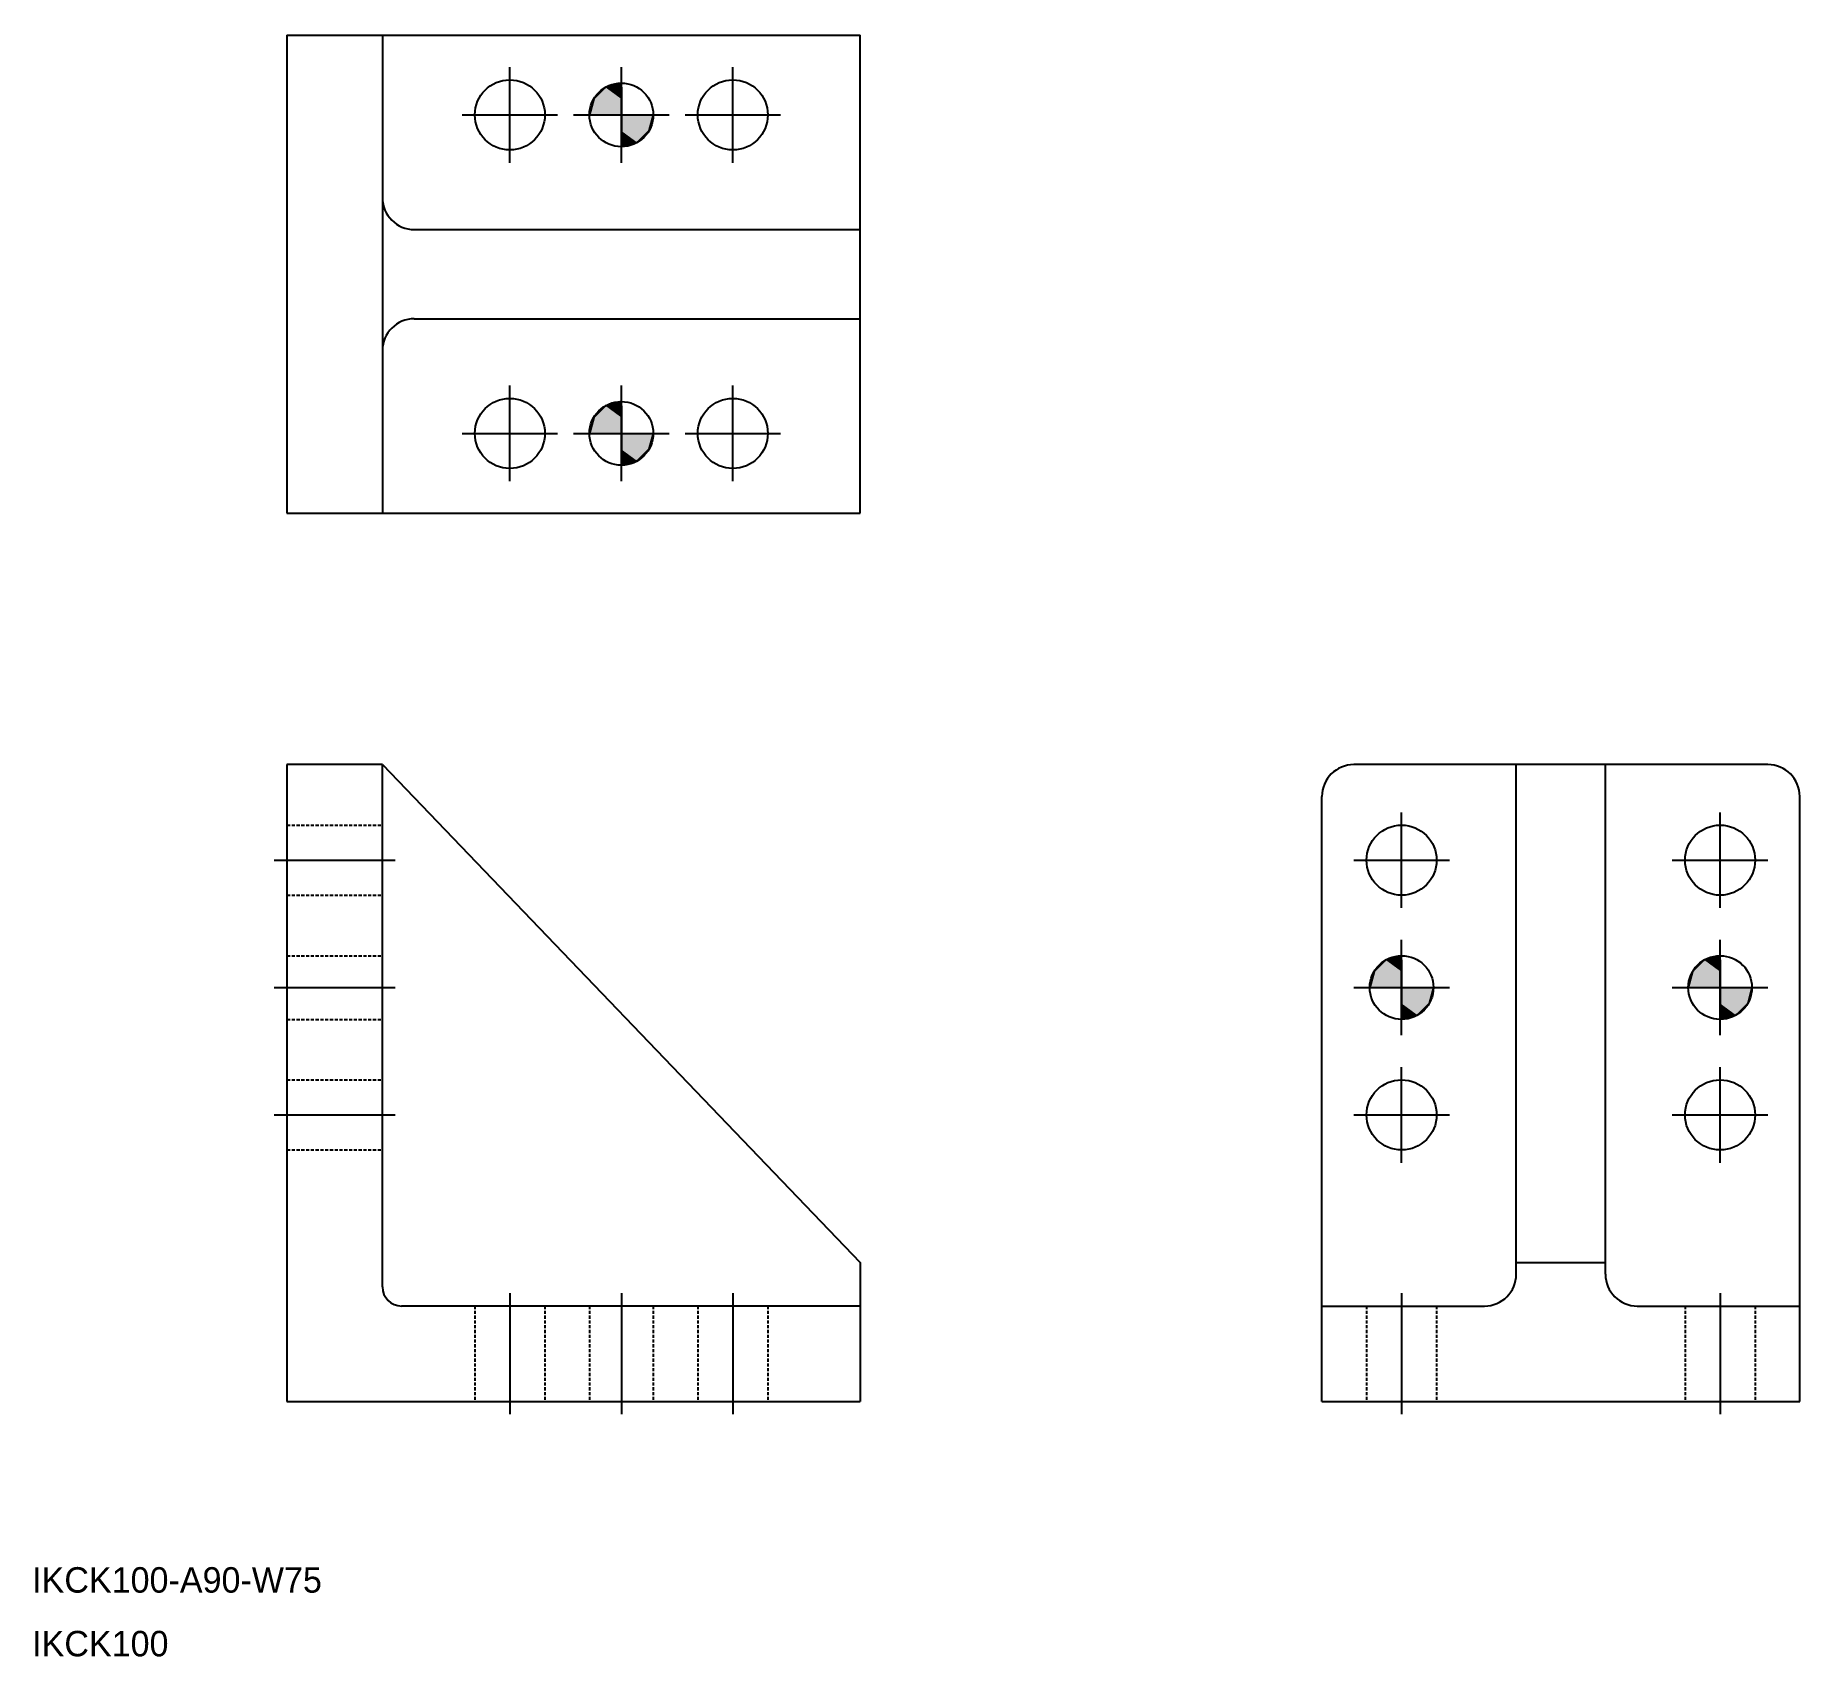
# Model space of a CAD drawing. Extents: x 10 to 288, y 10 to 264.
import ezdxf

# ---------------------------------------------------------------- set-up
doc = ezdxf.new("R2010")
doc.units = 0
doc.linetypes.add('CENTER', pattern=[50.8, 31.75, -6.35, 6.35, -6.35])
doc.linetypes.add('DASHED', pattern=[0.75, 0.5, -0.25])
doc.layers.get('0').update_dxf_attribs({"linetype": 'CONTINUOUS'})
doc.layers.add('CENTER', color=1, linetype='CENTER')

# ---------------------------------------------------------------- blocks, each defined once
blk = doc.blocks.new('*U13')
at = {"color": 7, "linetype": 'CONTINUOUS'}
for p, q in [((100, 256.33), (98.17, 254.5)), ((102.5, 257), (100, 256.33)), ((102.5, 256.33), (102.5, 257)), ((102.5, 256.33), (102.5, 254.5)), ((98.17, 254.5), (97.5, 252)), ((102.5, 254.5), (102.5, 252)), ((97.5, 252), (102.5, 252)), ((102.5, 252), (107.5, 252)), ((102.5, 252), (102.5, 249.5)), ((102.5, 249.5), (102.5, 247.67)), ((106.83, 249.5), (105, 247.67)), ((107.5, 252), (106.83, 249.5)), ((105, 247.67), (102.5, 247)), ((102.5, 247), (102.5, 247.67))]:
    blk.add_line(p, q, dxfattribs=at)
for points in [[(100, 256.33), (98.17, 254.5), (102.5, 254.5)], [(102.5, 257), (100, 256.33), (102.5, 256.33)], [(98.17, 254.5), (97.5, 252), (102.5, 252)], [(97.5, 252), (97.5, 252), (102.5, 252)], [(102.5, 252), (102.5, 252), (107.5, 252)], [(102.5, 252), (102.5, 249.5), (106.83, 249.5)], [(102.5, 249.5), (102.5, 247.67), (105, 247.67)]]:
    blk.add_solid(points, dxfattribs=at)
at = {"color": 7, "linetype": 'CONTINUOUS', "extrusion": (0, 0, -1)}
for points in [[(-100, 256.33), (-102.5, 256.33), (-102.5, 254.5)], [(-98.17, 254.5), (-102.5, 254.5), (-102.5, 252)], [(-102.5, 252), (-107.5, 252), (-106.83, 249.5)], [(-102.5, 249.5), (-106.83, 249.5), (-105, 247.67)], [(-102.5, 247.67), (-105, 247.67), (-102.5, 247)]]:
    blk.add_solid(points, dxfattribs=at)
blk = doc.blocks.new('*U14')
at = {"color": 7, "linetype": 'CONTINUOUS'}
for p, q in [((100, 206.33), (98.17, 204.5)), ((102.5, 207), (100, 206.33)), ((102.5, 206.33), (102.5, 207)), ((102.5, 206.33), (102.5, 204.5)), ((98.17, 204.5), (97.5, 202)), ((102.5, 204.5), (102.5, 202)), ((97.5, 202), (102.5, 202)), ((102.5, 202), (107.5, 202)), ((102.5, 202), (102.5, 199.5)), ((102.5, 199.5), (102.5, 197.67)), ((106.83, 199.5), (105, 197.67)), ((107.5, 202), (106.83, 199.5)), ((105, 197.67), (102.5, 197)), ((102.5, 197), (102.5, 197.67))]:
    blk.add_line(p, q, dxfattribs=at)
for points in [[(100, 206.33), (98.17, 204.5), (102.5, 204.5)], [(102.5, 207), (100, 206.33), (102.5, 206.33)], [(98.17, 204.5), (97.5, 202), (102.5, 202)], [(97.5, 202), (97.5, 202), (102.5, 202)], [(102.5, 202), (102.5, 202), (107.5, 202)], [(102.5, 202), (102.5, 199.5), (106.83, 199.5)], [(102.5, 199.5), (102.5, 197.67), (105, 197.67)]]:
    blk.add_solid(points, dxfattribs=at)
at = {"color": 7, "linetype": 'CONTINUOUS', "extrusion": (0, 0, -1)}
for points in [[(-100, 206.33), (-102.5, 206.33), (-102.5, 204.5)], [(-98.17, 204.5), (-102.5, 204.5), (-102.5, 202)], [(-102.5, 202), (-107.5, 202), (-106.83, 199.5)], [(-102.5, 199.5), (-106.83, 199.5), (-105, 197.67)], [(-102.5, 197.67), (-105, 197.67), (-102.5, 197)]]:
    blk.add_solid(points, dxfattribs=at)
blk = doc.blocks.new('*U16')
at = {"color": 7, "linetype": 'CONTINUOUS'}
for p, q in [((222.5, 119.33), (220.67, 117.5)), ((225, 120), (222.5, 119.33)), ((225, 119.33), (225, 120)), ((225, 119.33), (225, 117.5)), ((220.67, 117.5), (220, 115)), ((225, 117.5), (225, 115)), ((220, 115), (225, 115)), ((225, 115), (230, 115)), ((225, 115), (225, 112.5)), ((230, 115), (229.33, 112.5)), ((225, 112.5), (225, 110.67)), ((229.33, 112.5), (227.5, 110.67)), ((227.5, 110.67), (225, 110)), ((225, 110), (225, 110.67))]:
    blk.add_line(p, q, dxfattribs=at)
for points in [[(222.5, 119.33), (220.67, 117.5), (225, 117.5)], [(225, 120), (222.5, 119.33), (225, 119.33)], [(220.67, 117.5), (220, 115), (225, 115)], [(220, 115), (220, 115), (225, 115)], [(225, 115), (225, 115), (230, 115)], [(225, 115), (225, 112.5), (229.33, 112.5)], [(225, 112.5), (225, 110.67), (227.5, 110.67)]]:
    blk.add_solid(points, dxfattribs=at)
at = {"color": 7, "linetype": 'CONTINUOUS', "extrusion": (0, 0, -1)}
for points in [[(-222.5, 119.33), (-225, 119.33), (-225, 117.5)], [(-220.67, 117.5), (-225, 117.5), (-225, 115)], [(-225, 115), (-230, 115), (-229.33, 112.5)], [(-225, 112.5), (-229.33, 112.5), (-227.5, 110.67)], [(-225, 110.67), (-227.5, 110.67), (-225, 110)]]:
    blk.add_solid(points, dxfattribs=at)
blk = doc.blocks.new('*U17')
at = {"color": 7, "linetype": 'CONTINUOUS'}
for p, q in [((272.5, 119.33), (270.67, 117.5)), ((275, 120), (272.5, 119.33)), ((275, 119.33), (275, 120)), ((275, 119.33), (275, 117.5)), ((270.67, 117.5), (270, 115)), ((275, 117.5), (275, 115)), ((270, 115), (275, 115)), ((275, 115), (280, 115)), ((275, 115), (275, 112.5)), ((280, 115), (279.33, 112.5)), ((275, 112.5), (275, 110.67)), ((279.33, 112.5), (277.5, 110.67)), ((277.5, 110.67), (275, 110)), ((275, 110), (275, 110.67))]:
    blk.add_line(p, q, dxfattribs=at)
for points in [[(272.5, 119.33), (270.67, 117.5), (275, 117.5)], [(275, 120), (272.5, 119.33), (275, 119.33)], [(270.67, 117.5), (270, 115), (275, 115)], [(270, 115), (270, 115), (275, 115)], [(275, 115), (275, 115), (280, 115)], [(275, 115), (275, 112.5), (279.33, 112.5)], [(275, 112.5), (275, 110.67), (277.5, 110.67)]]:
    blk.add_solid(points, dxfattribs=at)
at = {"color": 7, "linetype": 'CONTINUOUS', "extrusion": (0, 0, -1)}
for points in [[(-272.5, 119.33), (-275, 119.33), (-275, 117.5)], [(-270.67, 117.5), (-275, 117.5), (-275, 115)], [(-275, 115), (-280, 115), (-279.33, 112.5)], [(-275, 112.5), (-279.33, 112.5), (-277.5, 110.67)], [(-275, 110.67), (-277.5, 110.67), (-275, 110)]]:
    blk.add_solid(points, dxfattribs=at)

msp = doc.modelspace()

# ---------------------------------------------------------------- linework, layer by layer
at = {"color": 7, "linetype": 'CONTINUOUS'}
for p, q in [((50, 264.5), (140, 264.5)), ((50, 264.5), (50, 189.5)), ((65, 264.5), (65, 189.5)), ((140, 189.5), (140, 264.5)), ((70, 234), (140, 234)), ((70, 220), (140, 220)), ((50, 189.5), (140, 189.5)), ((50, 150), (50, 50)), ((65, 150), (50, 150)), ((65, 150), (140, 71.85)), ((65, 68), (65, 150)), ((282.5, 150), (217.5, 150)), ((243, 70), (243, 150)), ((257, 70), (257, 150)), ((212.5, 50), (212.5, 145)), ((287.5, 50), (287.5, 145)), ((140, 71.85), (140, 50)), ((243, 71.85), (257, 71.85)), ((140, 65), (68, 65)), ((212.5, 65), (238, 65)), ((262, 65), (287.5, 65)), ((50, 50), (140, 50)), ((212.5, 50), (287.5, 50))]:
    msp.add_line(p, q, dxfattribs=at)
at = {"color": 3, "linetype": 'DASHED'}
for p, q in [((50, 140.5), (65, 140.5)), ((50, 129.5), (65, 129.5)), ((50, 120), (65, 120)), ((50, 110), (65, 110)), ((50, 100.5), (65, 100.5)), ((50, 89.5), (65, 89.5)), ((79.5, 65), (79.5, 50)), ((90.5, 65), (90.5, 50)), ((97.5, 65), (97.5, 50)), ((107.5, 65), (107.5, 50)), ((114.5, 65), (114.5, 50)), ((125.5, 65), (125.5, 50)), ((219.5, 65), (219.5, 50)), ((230.5, 65), (230.5, 50)), ((269.5, 65), (269.5, 50)), ((280.5, 65), (280.5, 50))]:
    msp.add_line(p, q, dxfattribs=at)
at = {"color": 7, "linetype": 'CONTINUOUS'}
for centre, radius in [((85, 252), 5.5), ((102.5, 252), 5), ((120, 252), 5.5), ((85, 202), 5.5), ((102.5, 202), 5), ((120, 202), 5.5), ((225, 135), 5.5), ((275, 135), 5.5), ((225, 115), 5), ((275, 115), 5), ((225, 95), 5.5), ((275, 95), 5.5)]:
    msp.add_circle(centre, radius, dxfattribs=at)
for centre, radius, start, end in [((70, 239), 5, 180, 270), ((70, 215), 5, 90, 180), ((217.5, 145), 5, 90, 180), ((282.5, 145), 5, 0, 90), ((238, 70), 5, 270, 0), ((262, 70), 5, 180, 270), ((68, 68), 3, 180, 270)]:
    msp.add_arc(centre, radius, start, end, dxfattribs=at)
at = {"layer": 'CENTER', "color": 1, "linetype": 'CENTER'}
for p, q in [((85, 244.5), (85, 259.5)), ((102.5, 244.5), (102.5, 259.5)), ((120, 244.5), (120, 259.5)), ((77.5, 252), (92.5, 252)), ((95, 252), (110, 252)), ((112.5, 252), (127.5, 252)), ((85, 194.5), (85, 209.5)), ((102.5, 194.5), (102.5, 209.5)), ((120, 194.5), (120, 209.5)), ((77.5, 202), (92.5, 202)), ((95, 202), (110, 202)), ((112.5, 202), (127.5, 202)), ((225, 127.5), (225, 142.5)), ((275, 127.5), (275, 142.5)), ((48, 135), (67, 135)), ((217.5, 135), (232.5, 135)), ((267.5, 135), (282.5, 135)), ((225, 107.5), (225, 122.5)), ((275, 107.5), (275, 122.5)), ((48, 115), (67, 115)), ((217.5, 115), (232.5, 115)), ((267.5, 115), (282.5, 115)), ((225, 87.5), (225, 102.5)), ((275, 87.5), (275, 102.5)), ((48, 95), (67, 95)), ((217.5, 95), (232.5, 95)), ((267.5, 95), (282.5, 95)), ((85, 67), (85, 48)), ((102.5, 67), (102.5, 48)), ((120, 67), (120, 48)), ((225, 67), (225, 48)), ((275, 67), (275, 48))]:
    msp.add_line(p, q, dxfattribs=at)

# ---------------------------------------------------------------- block references
at = {"color": 7, "linetype": 'CONTINUOUS'}
for name in ['*U13', '*U14', '*U16', '*U17']:
    msp.add_blockref(name, (0, 0), dxfattribs=at)

# ---------------------------------------------------------------- texts
for s, p in [('IKCK100-A90-W75', (10, 20)), ('IKCK100', (10, 10))]:
    msp.add_text(s, height=4, dxfattribs=at).set_placement(p)

doc.saveas('drawing.dxf')
